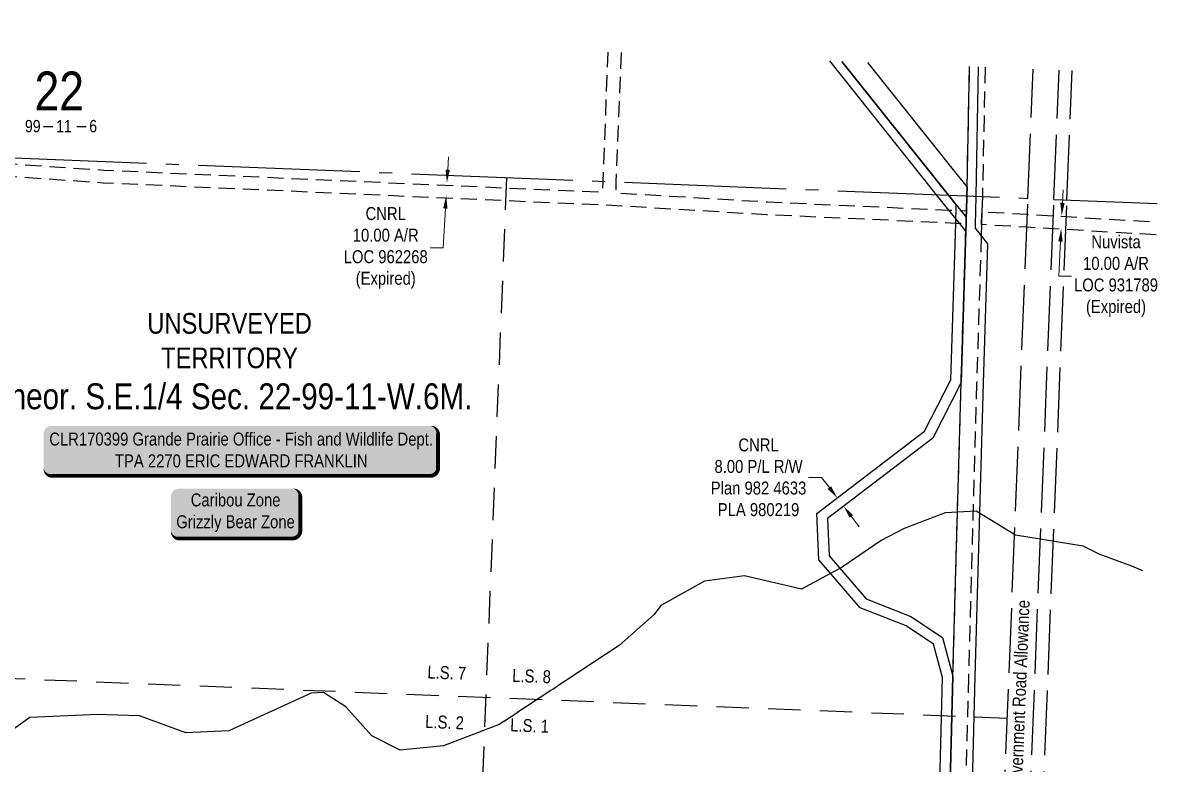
# Model space of a CAD drawing. Extents: x 334444 to 339182, y 6387110 to 6390597.
# Drawn here: x 338117 to 338994, y 6387621 to 6388194 of the extents above; entities that cross this region are included whole.
import ezdxf
from ezdxf.enums import TextEntityAlignment as Align

# ---------------------------------------------------------------- set-up
doc = ezdxf.new("R2010")
doc.units = 0
doc.header["$LTSCALE"] = 5
for name, pattern in [('foc-ACCESSROAD', [3.75, 2.5, -1.25]), ('foc-LSD', [8, 5, -3]), ('foc-QUARTERLINE', [33, 25, -3, 2, -3]), ('foc-UNSURVEYED', [12.5, 10, -2.5])]:
    doc.linetypes.add(name, pattern=pattern)
for name, color, linetype in [('10', 1, 'Continuous'), ('9', 3, 'Continuous'), ('AS-WILDLIFE-BLOCK', 131, 'Continuous'), ('C-AR', 13, 'foc-ACCESSROAD'), ('C-RW', 13, 'Continuous'), ('C-SYMBOL', 7, 'Continuous'), ('F-RW', 190, 'Continuous'), ('L-QSEC', 8, 'foc-QUARTERLINE'), ('L-ROAD-T', 7, 'Continuous'), ('L-SECLBL', 7, 'Continuous'), ('L-SECTION-LSD', 7, 'foc-LSD'), ('L-UNS-T', 3, 'Continuous'), ('L-USEC', 7, 'foc-UNSURVEYED'), ('T-WATER', 160, 'Continuous')]:
    doc.layers.add(name, color=color, linetype=linetype)
doc.layers.add('C-AR-T', color=13, linetype='Continuous', lineweight=9)
doc.layers.add('C-RW-T', color=13, linetype='Continuous', lineweight=9)
doc.styles.add('100L', font='ARIALN.TTF', dxfattribs={"height": 11})
doc.styles.add('175L', font='ARIALN.TTF', dxfattribs={"height": 20})
doc.styles.add('80', font='ARIALN.TTF', dxfattribs={"height": 10})
doc.styles.add('80CG', font='ARIALN.TTF', dxfattribs={"height": 10})
doc.styles.add('80L', font='ARIALN.TTF', dxfattribs={"height": 10})
doc.styles.add('foc-LtypeFont', font='ARIALN.TTF', dxfattribs={"height": 7.35})
doc.styles.add('SIMPLEX', font='ARIALN.TTF')
doc.linetypes.add('foc-TOPO-flowdirection-NOLINE', pattern='A,0,[">",foc-LtypeFont,S=0.3,R=0,X=0,Y=-0.945],-20,[">",foc-LtypeFont,S=0.3,R=0,X=0,Y=-0.945],0', length=20)
doc.dimstyles.new('Compass 5 000', dxfattribs={"dimscale": 5, "dimtxt": 9, "dimasz": 2, "dimexe": 0.2, "dimexo": 0.0625, "dimgap": 0.5, "dimtad": 0, "dimtih": 1, "dimtoh": 1, "dimzin": 0, "dimdsep": 46, "dimtxsty": '80CG', "dimcen": 0.1, "dimse1": 1, "dimse2": 1, "dimclrd": 256, "dimclrt": 256, "dimaunit": 1, "dimadec": 4, "dimazin": 0, "dimtfac": 0.06, "dimtofl": 0, "dimtmove": 0, "dimatfit": 1, "dimfxl": 0.2, "dimtolj": 1, "dimtzin": 0, "dimlwd": -1, "dimarcsym": 0})

# ---------------------------------------------------------------- blocks, each defined once
blk = doc.blocks.new('L-SECLBL')
at = {"layer": '9', "color": 7}
for p, q in [((-5.08, -27.83), (-12.29, -27.83)), ((20.7, -27.83), (13.5, -27.83))]:
    blk.add_line(p, q, dxfattribs=at)
at = {"layer": '10', "color": 2, "style": 'SIMPLEX'}
blk.add_attdef('SEC', text='', height=30, dxfattribs=at).set_placement((0, 0), align=Align.MIDDLE)
at = {"layer": '10', "color": 5, "style": '80L'}
blk.add_attdef('TWP', text='', height=9.5, dxfattribs=at).set_placement((-14.43, -27.37), align=Align.MIDDLE_RIGHT)
blk.add_attdef('RGE', text='', height=9.5, dxfattribs=at).set_placement((3.62, -27.37), align=Align.MIDDLE_CENTER)
blk.add_attdef('MER', text='', height=9.5, dxfattribs=at).set_placement((23.17, -27.37), align=Align.MIDDLE_LEFT)
blk = doc.blocks.new('*U648')
h = blk.add_hatch(color=255)
edge = h.paths.add_edge_path()
edge.add_line((-44, -20), (44, -20))
edge.add_arc((44, -14), 6, 270, 360)
edge.add_line((50, -14), (50, 12.5))
edge.add_arc((44, 12.5), 6, 0, 90)
edge.add_line((44, 18.5), (-44, 18.5))
edge.add_arc((-44, 12.5), 6, 90, 180)
edge.add_line((-50, 12.5), (-50, -14))
edge.add_arc((-44, -14), 6, 180, 270)
at = {"color": 131, "flags": 128}
blk.add_lwpolyline([(-44, -20, 3, 3, 0), (44, -20, 3, 3, 0.414214), (50, -14, 3, 3, 0), (50, 12.5, 3, 0, 0.414214), (44, 18.5, 0, 0, 0), (-44, 18.5, 0, 0, 0.414214), (-50, 12.5, 0, 0, 0), (-50, -14, 0, 3, 0.414214)], format="xyseb", close=True, dxfattribs=at)
at = {"color": 131, "style": '80'}
blk.add_attdef('ENTER_TEXT_001', (-35.99, -5), '', height=10, dxfattribs=at)
blk = doc.blocks.new('*U602')
h = blk.add_hatch(color=255)
edge = h.paths.add_edge_path()
edge.add_line((-146.5, -20), (146.5, -20))
edge.add_arc((146.5, -14), 6, 270, 360)
edge.add_line((152.5, -14), (152.5, 12.5))
edge.add_arc((146.5, 12.5), 6, 0, 90)
edge.add_line((146.5, 18.5), (-146.5, 18.5))
edge.add_arc((-146.5, 12.5), 6, 90, 180)
edge.add_line((-152.5, 12.5), (-152.5, -14))
edge.add_arc((-146.5, -14), 6, 180, 270)
at = {"color": 44, "flags": 128}
blk.add_lwpolyline([(-146.5, -20, 3, 3, 0), (146.5, -20, 3, 3, 0.414214), (152.5, -14, 3, 3, 0), (152.5, 12.5, 3, 0, 0.414214), (146.5, 18.5, 0, 0, 0), (-146.5, 18.5, 0, 0, 0.414214), (-152.5, 12.5, 0, 0, 0), (-152.5, -14, 0, 3, 0.414214)], format="xyseb", close=True, dxfattribs=at)
at = {"color": 44, "style": '80'}
blk.add_attdef('ENTER_TEXT_001', (-35.99, -5), '', height=10, dxfattribs=at)
blk = doc.blocks.new('*D612')
at = {"layer": 'C-AR-T', "transparency": 16777216}
for p, q in [((338445.39, 6388080.54), (338445.99, 6388090.53)), ((338443.6, 6388050.6), (338441.77, 6388020.18)), ((338441.77, 6388020.18), (338431.77, 6388020.18))]:
    blk.add_line(p, q, dxfattribs=at)
for points in [[(338443.73, 6388080.64), (338447.05, 6388080.44), (338444.79, 6388070.56)], [(338441.93, 6388050.7), (338445.26, 6388050.5), (338444.19, 6388060.58)]]:
    blk.add_solid(points, dxfattribs=at)
at = {"layer": 'C-AR-T', "transparency": 16777216, "insert": (338397.46, 6388020.18), "char_height": 10, "attachment_point": 5, "style": '80CG'}
blk.add_mtext('\\A1;CNRL\\P10.00 A/R\\PLOC 962268\\P(Expired)', dxfattribs=at)
blk = doc.blocks.new('*D618')
at = {"layer": 'C-RW-T', "transparency": 16777216}
for p, q in [((338734.49, 6387842.83), (338724.49, 6387842.83)), ((338740.56, 6387834.88), (338734.49, 6387842.83)), ((338757.54, 6387812.62), (338763.61, 6387804.67))]:
    blk.add_line(p, q, dxfattribs=at)
for points in [[(338741.88, 6387835.89), (338739.23, 6387833.87), (338746.62, 6387826.93)], [(338758.87, 6387813.63), (338756.22, 6387811.61), (338751.48, 6387820.57)]]:
    blk.add_solid(points, dxfattribs=at)
at = {"layer": 'C-RW-T', "transparency": 16777216, "insert": (338685.76, 6387842.83), "char_height": 10, "attachment_point": 5, "style": '80CG'}
blk.add_mtext('\\A1;CNRL\\P8.00 P/L R/W\\PPlan 982 4633\\PPLA 980219', dxfattribs=at)
blk = doc.blocks.new('*D619')
at = {"layer": 'C-RW-T', "transparency": 16777216}
for p, q in [((338920.76, 6388055.01), (338921.27, 6388065)), ((338919.23, 6388025.05), (338918.72, 6388015.07)), ((338917.87, 6387998.36), (338918.72, 6388015.07)), ((338927.87, 6387998.36), (338917.87, 6387998.36))]:
    blk.add_line(p, q, dxfattribs=at)
for points in [[(338919.09, 6388055.09), (338922.42, 6388054.93), (338920.25, 6388045.02)], [(338917.56, 6388025.14), (338920.89, 6388024.97), (338919.74, 6388035.04)]]:
    blk.add_solid(points, dxfattribs=at)
at = {"layer": 'C-RW-T', "transparency": 16777216, "insert": (338962.18, 6387998.36), "char_height": 10, "attachment_point": 5, "style": '80CG'}
blk.add_mtext('\\A1;Nuvista\\P10.00 A/R\\PLOC 931789\\P(Expired)', dxfattribs=at)

msp = doc.modelspace()

# ---------------------------------------------------------------- linework, layer by layer
at = {"layer": 'C-AR', "flags": 128}
for points in [[(338579.503, 6388171.082), (338575.531, 6388071.152), (338575.197, 6388062.747), (338692.407, 6388055.723), (338833.015, 6388049.36), (338838.516, 6388049.111), (338842.311, 6388048.938), (338846.508, 6388048.749), (338846.357, 6388043.876), (338846.199, 6388038.755), (338841.315, 6388038.976), (338838.208, 6388039.116), (338691.882, 6388045.739), (338572.439, 6388052.897), (338179.02, 6388070.314), (338093.319, 6388076.17), (338087.029, 6388076.495), (337749.67, 6388093.967), (337291.001, 6388119.094), (337260.874, 6388120.744), (337073.497, 6388131.081), (337067.013, 6388131.34), (336919.647, 6388139.218), (336904.644, 6388140.019), (336896.642, 6388140.446), (336634.919, 6388154.427), (336531.663, 6388159.112), (336454.753, 6388162.604), (335973.971, 6388184.424), (335963.278, 6388185.085), (335979.01, 6388194.204), (335984.771, 6388193.943), (336324.161, 6388178.534), (336455.156, 6388172.594), (336540.522, 6388168.718), (336635.413, 6388164.412), (336896.57, 6388150.468), (336904.572, 6388150.04), (336912.573, 6388149.612), (336919.574, 6388149.239), (337073.978, 6388140.994), (337261.275, 6388130.734), (337291.402, 6388129.084), (337740.305, 6388104.474), (337750.229, 6388104.078), (338087.428, 6388086.486), (338093.918, 6388086.15), (338179.582, 6388080.297), (338565.211, 6388063.224), (338565.542, 6388071.55), (338569.513, 6388171.48)], [(338993.142, 6388030.227), (338923.333, 6388034.34), (338893.211, 6388036.115), (338858.183, 6388038.179), (338858.493, 6388048.172), (338893.609, 6388046.104), (338923.731, 6388044.33), (338993.53, 6388040.218)]]:
    msp.add_lwpolyline(points, dxfattribs=at)
at = {"layer": 'C-AR'}
msp.add_lwpolyline([(338860.877, 6388159.85), (338859.065, 6388066.698), (338858.854, 6388059.864), (338858.493, 6388048.172), (338858.184, 6388038.179), (338857.913, 6388029.419), (338854.401, 6387915.785), (338848.071, 6387688.819), (338842.412, 6387463.182), (338840.198, 6387356.099), (338828.209, 6387356.647), (338828.229, 6387357.641), (338830.418, 6387463.457), (338836.079, 6387689.12), (338842.41, 6387916.155), (338846.024, 6388033.085), (338846.199, 6388038.755), (338846.357, 6388043.876), (338846.508, 6388048.749), (338846.866, 6388060.341), (338847.072, 6388067), (338848.888, 6388160.328)], dxfattribs=at)
at = {"layer": 'C-RW'}
for points in [[(338815.975, 6387151.968), (338818.132, 6387256.259), (338820.238, 6387358.022), (338822.422, 6387463.639), (338828.053, 6387688.144), (338820.981, 6387713.989), (338799.815, 6387728.133), (338764.328, 6387742.088), (338732.422, 6387779.108), (338730.883, 6387814.919), (338814.172, 6387878.47), (338834.471, 6387918.196), (338838.208, 6388039.116), (338838.319, 6388042.724), (338838.516, 6388049.111), (338838.652, 6388053.514), (338832.744, 6388060.904), (338750.117, 6388164.271)], [(338769.949, 6388163.479), (338839.367, 6388076.638), (338847.072, 6388067), (338846.866, 6388060.341), (338846.508, 6388048.749), (338846.357, 6388043.876), (338846.199, 6388038.755), (338846.024, 6388033.085), (338842.41, 6387916.155), (338820.468, 6387873.214), (338739.053, 6387811.09), (338740.295, 6387782.226), (338769.095, 6387748.808), (338803.544, 6387735.261), (338827.908, 6387718.98), (338836.079, 6387689.12), (338830.418, 6387463.457), (338828.229, 6387357.641), (338828.209, 6387356.647), (338828.043, 6387348.647), (338826.126, 6387255.941), (338823.968, 6387151.629)]]:
    msp.add_lwpolyline(points, dxfattribs=at)
at = {"layer": 'F-RW', "flags": 128}
for points in [[(338823.967, 6387151.629), (338826.125, 6387255.94), (338828.043, 6387348.647), (338828.209, 6387356.647), (338828.229, 6387357.641), (338830.418, 6387463.457), (338836.079, 6387689.12), (338842.41, 6387916.155), (338846.024, 6388033.085), (338841.315, 6388038.976), (338838.319, 6388042.724), (338833.015, 6388049.36), (338823.49, 6388061.272), (338740.862, 6388164.641)], [(338750.117, 6388164.271), (338832.744, 6388060.904), (338838.653, 6388053.514), (338842.311, 6388048.938), (338846.357, 6388043.876), (338846.508, 6388048.749), (338846.866, 6388060.341), (338847.072, 6388067), (338848.888, 6388160.328)], [(338855.67, 6388160.058), (338853.679, 6388060.07), (338853.447, 6388048.43), (338853.248, 6388038.43), (338853.187, 6388035.332), (338857.913, 6388029.419), (338862.728, 6388023.396), (338859.398, 6387915.63), (338853.069, 6387688.693), (338847.41, 6387463.068), (338844.412, 6387355.907), (338844.188, 6387347.909), (338843.57, 6387325.81), (338849.104, 6387325.523), (338859.09, 6387325.006), (338864.921, 6387324.705), (338895.052, 6387323.143), (338965.488, 6387319.494)]]:
    msp.add_lwpolyline(points, dxfattribs=at)
at = {"layer": 'L-QSEC'}
for p, q in [((338087.595, 6388090.637), (338894.1, 6388058.461)), ((338914.197, 6388057.659), (338993.999, 6388054.476))]:
    msp.add_line(p, q, dxfattribs=at)
at = {"layer": 'L-SECTION-LSD'}
for p, q in [((338490.847, 6388074.549), (338458.795, 6387270.597)), ((338878.115, 6387656.484), (338071.527, 6387688.662))]:
    msp.add_line(p, q, dxfattribs=at)
at = {"layer": 'L-USEC'}
for p, q in [((338894.1, 6388058.461), (338898.073, 6388158.363)), ((338914.197, 6388057.662), (338918.17, 6388157.561)), ((338924.245, 6388057.262), (338928.218, 6388157.16)), ((338862.13, 6387254.507), (338894.1, 6388058.461)), ((338882.226, 6387253.708), (338914.197, 6388057.662)), ((338892.275, 6387253.309), (338924.245, 6388057.262))]:
    msp.add_line(p, q, dxfattribs=at)

# ---------------------------------------------------------------- block references
at = {"layer": 'AS-WILDLIFE-BLOCK'}
ref = msp.add_blockref('*U648', (338281.394, 6387815.567), dxfattribs=dict(at, xscale=0.99979, yscale=0.99979, zscale=0.99979))
ref.add_attrib('ENTER_TEXT_001', 'Caribou Zone', (338246.674, 6387820.369), dxfattribs={"layer": '0', "color": 131, "height": 9.9979, "style": '80'})
ref.add_attrib('ENTER_TEXT_002', 'Grizzly Bear Zone', (338235.493, 6387803.529), dxfattribs={"layer": '0', "color": 131, "height": 9.9979, "style": '80'})
at = {"layer": 'C-SYMBOL', "color": 3}
ref = msp.add_blockref('*U602', (338285.452, 6387864), dxfattribs=at)
ref.add_attrib('ENTER_TEXT_001', 'CLR170399 Grande Prairie Office - Fish and Wildlife Dept.', (338137.307, 6387867.418), dxfattribs={"layer": '0', "color": 44, "height": 10, "style": '80'})
ref.add_attrib('ENTER_TEXT_002', 'TPA 2270 ERIC EDWARD FRANKLIN', (338188.088, 6387850.574), dxfattribs={"layer": '0', "color": 44, "height": 10, "style": '80'})
at = {"layer": 'L-SECLBL', "color": 5}
msp.add_blockref('L-SECLBL', (338145.027, 6388141.645), dxfattribs=at).add_auto_attribs({'SEC': '22', 'TWP': '99', 'RGE': '11', 'MER': '6'})

# ---------------------------------------------------------------- texts
at = {"layer": 'C-SYMBOL', "color": 3, "style": '175L'}
msp.add_text('Theor. S.E.1/4 Sec. 22-99-11-W.6M.', height=20, dxfattribs=at).set_placement((338278.587, 6387889.472), align=Align.BOTTOM_CENTER)
at = {"layer": 'L-ROAD-T', "style": '80L'}
msp.add_text('Theoretic Government Road Allowance', height=10, rotation=87.67631, dxfattribs=at).set_placement((338886.364, 6387648.147), align=Align.MIDDLE_CENTER)
at = {"layer": 'L-UNS-T', "color": 3, "insert": (338276.721, 6387948.388), "char_height": 15.99664, "attachment_point": 5, "style": '80L'}
msp.add_mtext_dynamic_manual_height_columns('UNSURVEYED TERRITORY', width=126.3872, gutter_width=47.49, heights=[0], dxfattribs=at)

# ---------------------------------------------------------------- dimensions: what is measured, and where the dimension line sits
at = {"layer": 'C-AR-T'}
dim = msp.add_linear_dim(base=(338444.194, 6388060.582), p1=(338677.527, 6388056.614), p2=(338676.929, 6388046.635), angle=266.570534, text='CNRL\\P10.00 A/R\\PLOC 962268\\P(Expired)', dimstyle='Compass 5 000', dxfattribs=at)
dim.commit()
dim.dimension.update_dxf_attribs({"geometry": '*D612', "text_midpoint": (338397.458, 6388020.177), "dimtype": 161})
at = {"layer": 'C-RW-T'}
dim = msp.add_linear_dim(base=(338919.739, 6388035.039), p1=(338948.643, 6388043.575), p2=(338948.134, 6388033.591), angle=267.08016, text='Nuvista\\P10.00 A/R\\PLOC 931789\\P(Expired)', dimstyle='Compass 5 000', override={"dimtmove": 1}, dxfattribs=at)
dim.commit()
dim.dimension.update_dxf_attribs({"geometry": '*D619', "text_midpoint": (338932.097, 6387998.357), "dimtype": 161})
dim = msp.add_aligned_dim(p1=(338753.484, 6387822.101), p2=(338748.631, 6387828.461), distance=2.524, text='CNRL\\P8.00 P/L R/W\\PPlan 982 4633\\PPLA 980219', dimstyle='Compass 5 000', dxfattribs=at)
dim.commit()
dim.dimension.update_dxf_attribs({"geometry": '*D618', "text_midpoint": (338685.757, 6387842.83)})

# ---------------------------------------------------------------- next in the draw order: texts
at = {"layer": 'L-SECTION-LSD', "char_height": 9.9979, "attachment_point": 1, "rotation": 357.693755, "style": '100L', "bg_fill": 3, "box_fill_scale": 1.5, "bg_fill_color": 256, "bg_fill_transparency": 0}
for s, width, insert in [('\\pi2.30563;L.S. 7', 30.87398, (338427.633, 6387697.524)), ('L.S. 8', 30.39476, (338495.523, 6387694.79)), ('\\pi2.14001;L.S. 2', 30.64698, (338426.092, 6387659.279))]:
    msp.add_mtext_dynamic_manual_height_columns(s, width=width, gutter_width=54.988, heights=[0], dxfattribs=dict(at, insert=insert))

# ---------------------------------------------------------------- next in the draw order: linework, layer by layer
at = {"layer": 'T-WATER', "flags": 128}
msp.add_lwpolyline([(338983.043, 6387770.681), (338974.345, 6387774.224), (338949.114, 6387783.474), (338936.789, 6387789.722), (338884.49, 6387798.026), (338853.98, 6387816.563), (338830.023, 6387815.466), (338798.478, 6387803.301), (338780.5, 6387793.911), (338750.429, 6387773.327), (338718.971, 6387756.371), (338674.907, 6387766.645), (338643.92, 6387762.626), (338610.326, 6387743.887), (338605.086, 6387736.702), (338577.912, 6387712.749), (338485.064, 6387651.691), (338442.263, 6387635.211), (338408.578, 6387631.889), (338386.726, 6387642.967), (338366.592, 6387665.38), (338349.229, 6387676.522), (338339.919, 6387676.078), (338276.033, 6387646.99), (338242.949, 6387645.491), (338207.182, 6387658.382), (338173.584, 6387659.619), (338163.586, 6387659.041), (338122.388, 6387657.27), (338092.42, 6387635.968)], dxfattribs=at)

# ---------------------------------------------------------------- next in the draw order: texts
at = {"layer": 'L-SECTION-LSD', "insert": (338493.983, 6387656.544), "char_height": 9.9979, "attachment_point": 1, "rotation": 357.693755, "style": '100L', "bg_fill": 3, "box_fill_scale": 1.5, "bg_fill_color": 256, "bg_fill_transparency": 0}
msp.add_mtext_dynamic_manual_height_columns('L.S. 1', width=29.98489, gutter_width=54.988, heights=[0], dxfattribs=at)

# ---------------------------------------------------------------- next in the draw order: linework, layer by layer
at = {"layer": 'T-WATER', "linetype": 'foc-TOPO-flowdirection-NOLINE', "flags": 128}
msp.add_lwpolyline([(338983.043, 6387770.681), (338974.345, 6387774.224), (338949.114, 6387783.474), (338936.789, 6387789.722), (338884.49, 6387798.026), (338853.98, 6387816.563), (338830.023, 6387815.466), (338798.478, 6387803.301), (338780.5, 6387793.911), (338750.429, 6387773.327), (338718.971, 6387756.371), (338674.907, 6387766.645), (338643.92, 6387762.626), (338610.326, 6387743.887), (338605.086, 6387736.702), (338577.912, 6387712.749), (338485.064, 6387651.691), (338442.263, 6387635.211), (338408.578, 6387631.889), (338386.726, 6387642.967), (338366.592, 6387665.38), (338349.229, 6387676.522), (338339.919, 6387676.078), (338276.033, 6387646.99), (338242.949, 6387645.491), (338207.182, 6387658.382), (338173.584, 6387659.619), (338163.586, 6387659.041), (338122.388, 6387657.27), (338092.42, 6387635.968), (338055.01, 6387629.789), (338032.856, 6387658.252), (337998.591, 6387674.762), (337957.659, 6387674.382), (337916.064, 6387678.377), (337829.704, 6387693.312), (337784.91, 6387692.685), (337748.47, 6387678.317), (337704.85, 6387690.02), (337666.935, 6387679.585), (337638.835, 6387658.087), (337588.744, 6387604.124), (337541.533, 6387568.63), (337529.098, 6387560.899), (337491.718, 6387542.616), (337465.095, 6387526.217), (337437.366, 6387502.614), (337421.283, 6387474.726), (337418.903, 6387467.775), (337418.404, 6387422.494), (337403.683, 6387385.078), (337380.214, 6387354.833), (337364.403, 6387338.544), (337322.56, 6387308.095), (337289.749, 6387291.754), (337248.994, 6387290.821), (337210.302, 6387307.322), (337193.544, 6387315.215), (337167.75, 6387321.336), (337125.644, 6387334.533), (337081.333, 6387342.472), (337034.979, 6387341.595), (336991.409, 6387338.007), (336951.206, 6387331.646), (336903.412, 6387331.688), (336855.891, 6387334.886), (336812.419, 6387331.11), (336766.469, 6387329.6), (336728.986, 6387319.354), (336691.563, 6387305.739), (336617.281, 6387282.756), (336546.558, 6387255.446), (336524.583, 6387249.598), (336520.945, 6387247.858)], dxfattribs=at)

doc.saveas('drawing.dxf')
